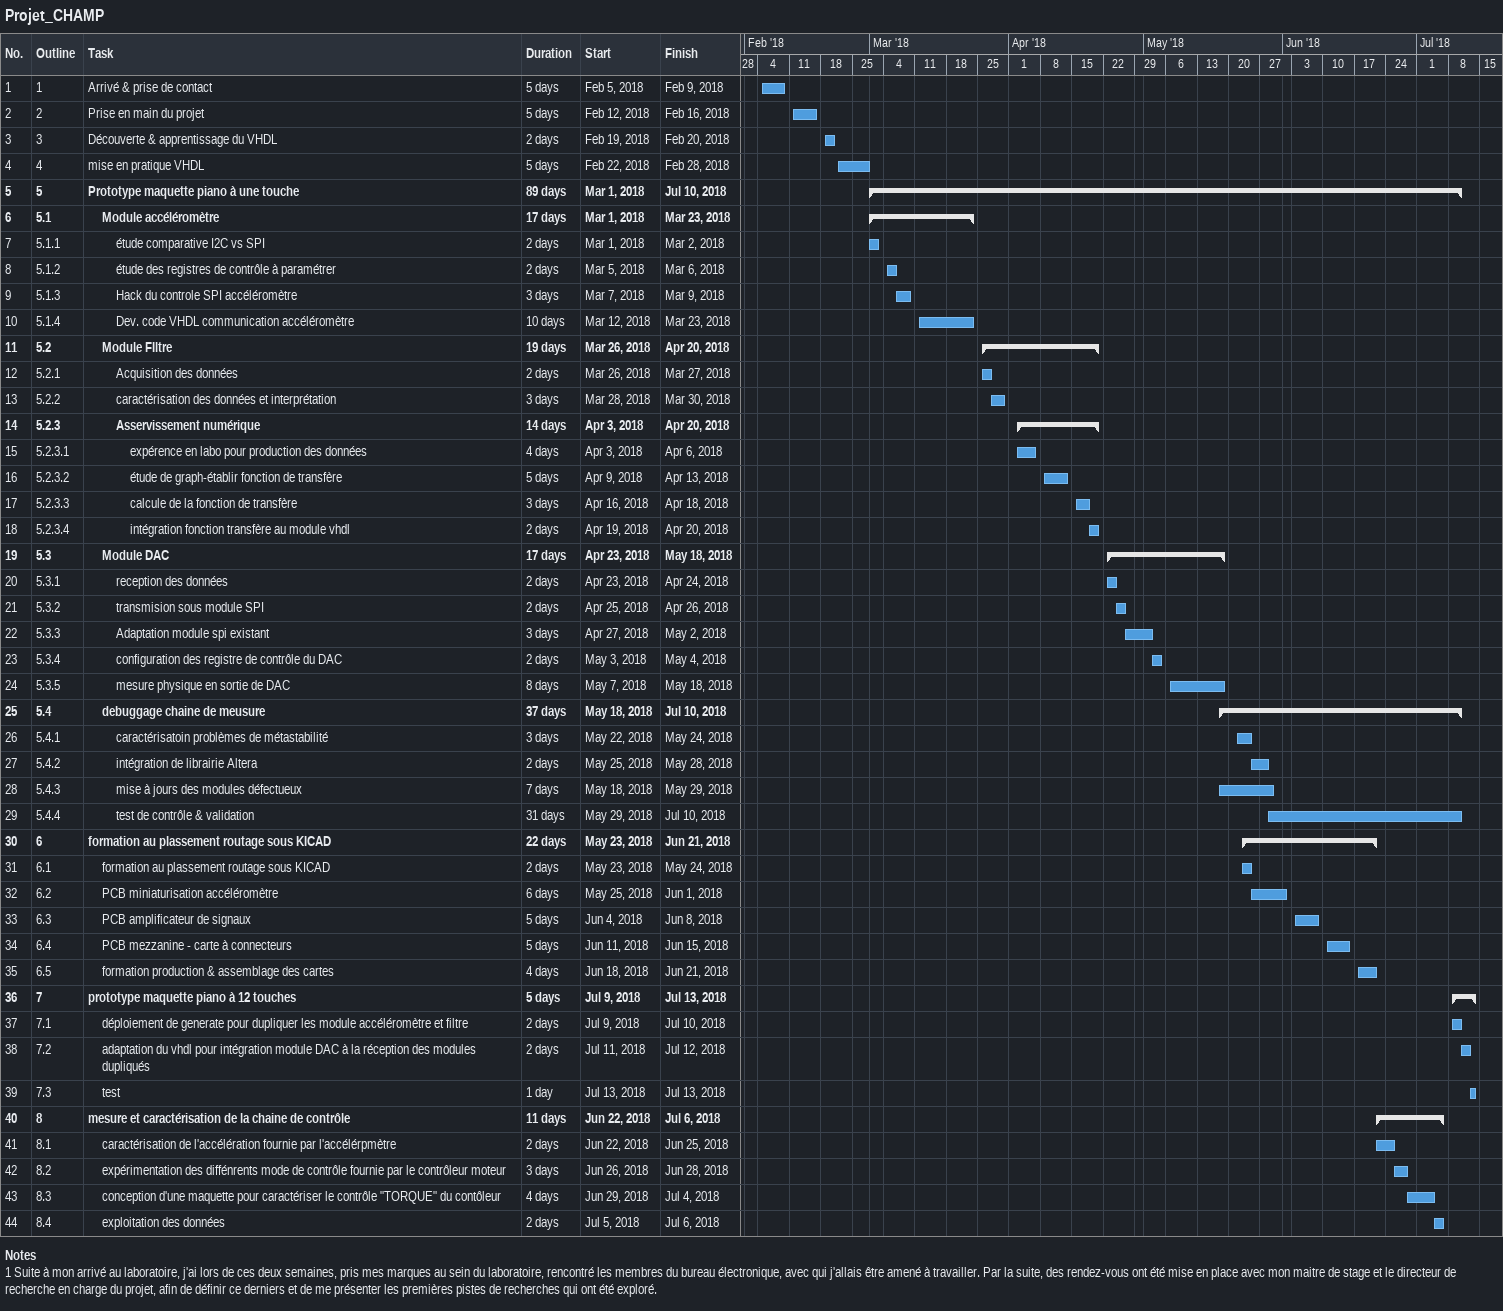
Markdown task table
Projet_CHAMP

| ID | WBS | Task | Duration | Start | Finish |
|---|---|---|---|---|---|
| 1 | 1 | Arrivé & prise de contact | 5d | 2018-02-05 | 2018-02-09 |
| 2 | 2 | Prise en main du projet | 5d | 2018-02-12 | 2018-02-16 |
| 3 | 3 | Découverte & apprentissage du VHDL | 2d | 2018-02-19 | 2018-02-20 |
| 4 | 4 | mise en pratique VHDL | 5d | 2018-02-22 | 2018-02-28 |
| 5 | 5 | **Prototype maquette piano à une touche** | 89d | 2018-03-01 | 2018-07-10 |
| 6 | 5.1 | **Module accéléromètre** | 17d | 2018-03-01 | 2018-03-23 |
| 7 | 5.1.1 | étude comparative I2C vs SPI | 2d | 2018-03-01 | 2018-03-02 |
| 8 | 5.1.2 | étude des registres de contrôle à paramétrer | 2d | 2018-03-05 | 2018-03-06 |
| 9 | 5.1.3 | Hack du controle SPI accéléromètre | 3d | 2018-03-07 | 2018-03-09 |
| 10 | 5.1.4 | Dev. code VHDL communication accéléromètre | 10d | 2018-03-12 | 2018-03-23 |
| 11 | 5.2 | **Module FIltre** | 19d | 2018-03-26 | 2018-04-20 |
| 12 | 5.2.1 | Acquisition des données | 2d | 2018-03-26 | 2018-03-27 |
| 13 | 5.2.2 | caractérisation des données et interprétation | 3d | 2018-03-28 | 2018-03-30 |
| 14 | 5.2.3 | **Asservissement numérique** | 14d | 2018-04-03 | 2018-04-20 |
| 15 | 5.2.3.1 | expérence en labo pour production des données | 4d | 2018-04-03 | 2018-04-06 |
| 16 | 5.2.3.2 | étude de graph-établir fonction de transfère | 5d | 2018-04-09 | 2018-04-13 |
| 17 | 5.2.3.3 | calcule de la fonction de transfère | 3d | 2018-04-16 | 2018-04-18 |
| 18 | 5.2.3.4 | intégration fonction transfère au module vhdl | 2d | 2018-04-19 | 2018-04-20 |
| 19 | 5.3 | **Module DAC** | 17d | 2018-04-23 | 2018-05-18 |
| 20 | 5.3.1 | reception des données | 2d | 2018-04-23 | 2018-04-24 |
| 21 | 5.3.2 | transmision sous module SPI | 2d | 2018-04-25 | 2018-04-26 |
| 22 | 5.3.3 | Adaptation module spi existant | 3d | 2018-04-27 | 2018-05-02 |
| 23 | 5.3.4 | configuration des registre de contrôle du DAC | 2d | 2018-05-03 | 2018-05-04 |
| 24 | 5.3.5 | mesure physique en sortie de DAC | 8d | 2018-05-07 | 2018-05-18 |
| 25 | 5.4 | **debuggage chaine de meusure** | 37d | 2018-05-18 | 2018-07-10 |
| 26 | 5.4.1 | caractérisatoin problèmes de métastabilité | 3d | 2018-05-22 | 2018-05-24 |
| 27 | 5.4.2 | intégration de librairie Altera | 2d | 2018-05-25 | 2018-05-28 |
| 28 | 5.4.3 | mise à jours des modules défectueux | 7d | 2018-05-18 | 2018-05-29 |
| 29 | 5.4.4 | test de contrôle & validation | 31d | 2018-05-29 | 2018-07-10 |
| 30 | 6 | **formation au plassement routage sous KICAD** | 22d | 2018-05-23 | 2018-06-21 |
| 31 | 6.1 | formation au plassement routage sous KICAD | 2d | 2018-05-23 | 2018-05-24 |
| 32 | 6.2 | PCB miniaturisation accéléromètre | 6d | 2018-05-25 | 2018-06-01 |
| 33 | 6.3 | PCB amplificateur de signaux | 5d | 2018-06-04 | 2018-06-08 |
| 34 | 6.4 | PCB mezzanine - carte à connecteurs | 5d | 2018-06-11 | 2018-06-15 |
| 35 | 6.5 | formation production & assemblage des cartes | 4d | 2018-06-18 | 2018-06-21 |
| 36 | 7 | **prototype maquette piano à 12 touches** | 5d | 2018-07-09 | 2018-07-13 |
| 37 | 7.1 | déploiement de generate pour dupliquer les module accéléromètre et filtre | 2d | 2018-07-09 | 2018-07-10 |
| 38 | 7.2 | adaptation du vhdl pour intégration module DAC à la réception des modules dupliqués | 2d | 2018-07-11 | 2018-07-12 |
| 39 | 7.3 | test | 1d | 2018-07-13 | 2018-07-13 |
| 40 | 8 | **mesure et caractérisation de la chaine de contrôle** | 11d | 2018-06-22 | 2018-07-06 |
| 41 | 8.1 | caractérisation de l'accélération fournie par l'accélérpmètre | 2d | 2018-06-22 | 2018-06-25 |
| 42 | 8.2 | expérimentation des diffénrents mode de contrôle fournie par le contrôleur moteur | 3d | 2018-06-26 | 2018-06-28 |
| 43 | 8.3 | conception d'une maquette pour caractériser le contrôle "TORQUE" du contôleur | 4d | 2018-06-29 | 2018-07-04 |
| 44 | 8.4 | exploitation des données | 2d | 2018-07-05 | 2018-07-06 |

Notes
- 1: Suite à mon arrivé au laboratoire, j'ai lors de ces deux semaines, pris mes marques au sein du laboratoire, rencontré les membres du bureau électronique, avec qui j'allais être amené à travailler. Par la suite, des rendez-vous ont été mise en place avec mon maitre de stage et le directeur de recherche en charge du projet, afin de définir ce derniers et de me présenter les premières pistes de recherches qui ont été exploré.
